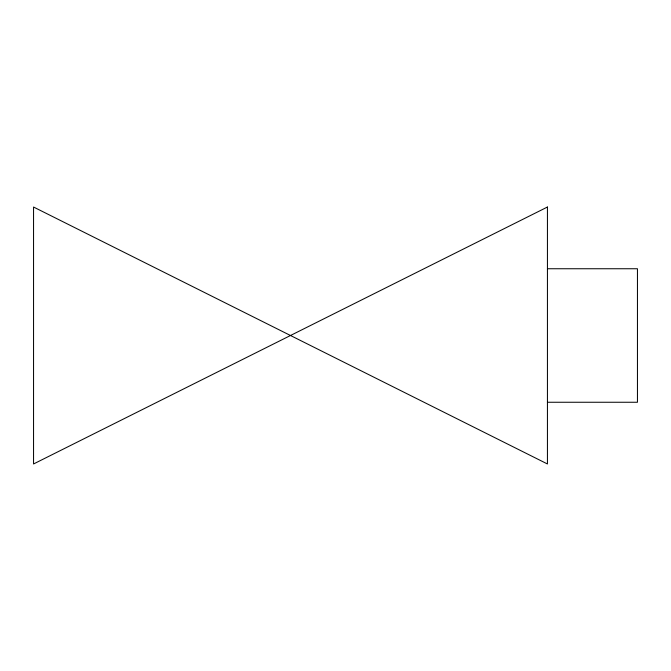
<?xml version="1.0" encoding="UTF-8"?>
<svg xmlns="http://www.w3.org/2000/svg" width="671" height="671" viewBox="0 0 671 671"><rect width="100%" height="100%" fill="white"/><g stroke="black" fill="none" stroke-linecap="round" stroke-linejoin="round"><path stroke-width="1.01" d="M547.435 268.744L637.45 268.744L637.45 402.256L547.435 402.256M547.435 207.029L33.55 463.971L33.55 207.029L547.435 463.971L547.435 207.029"/></g></svg>
